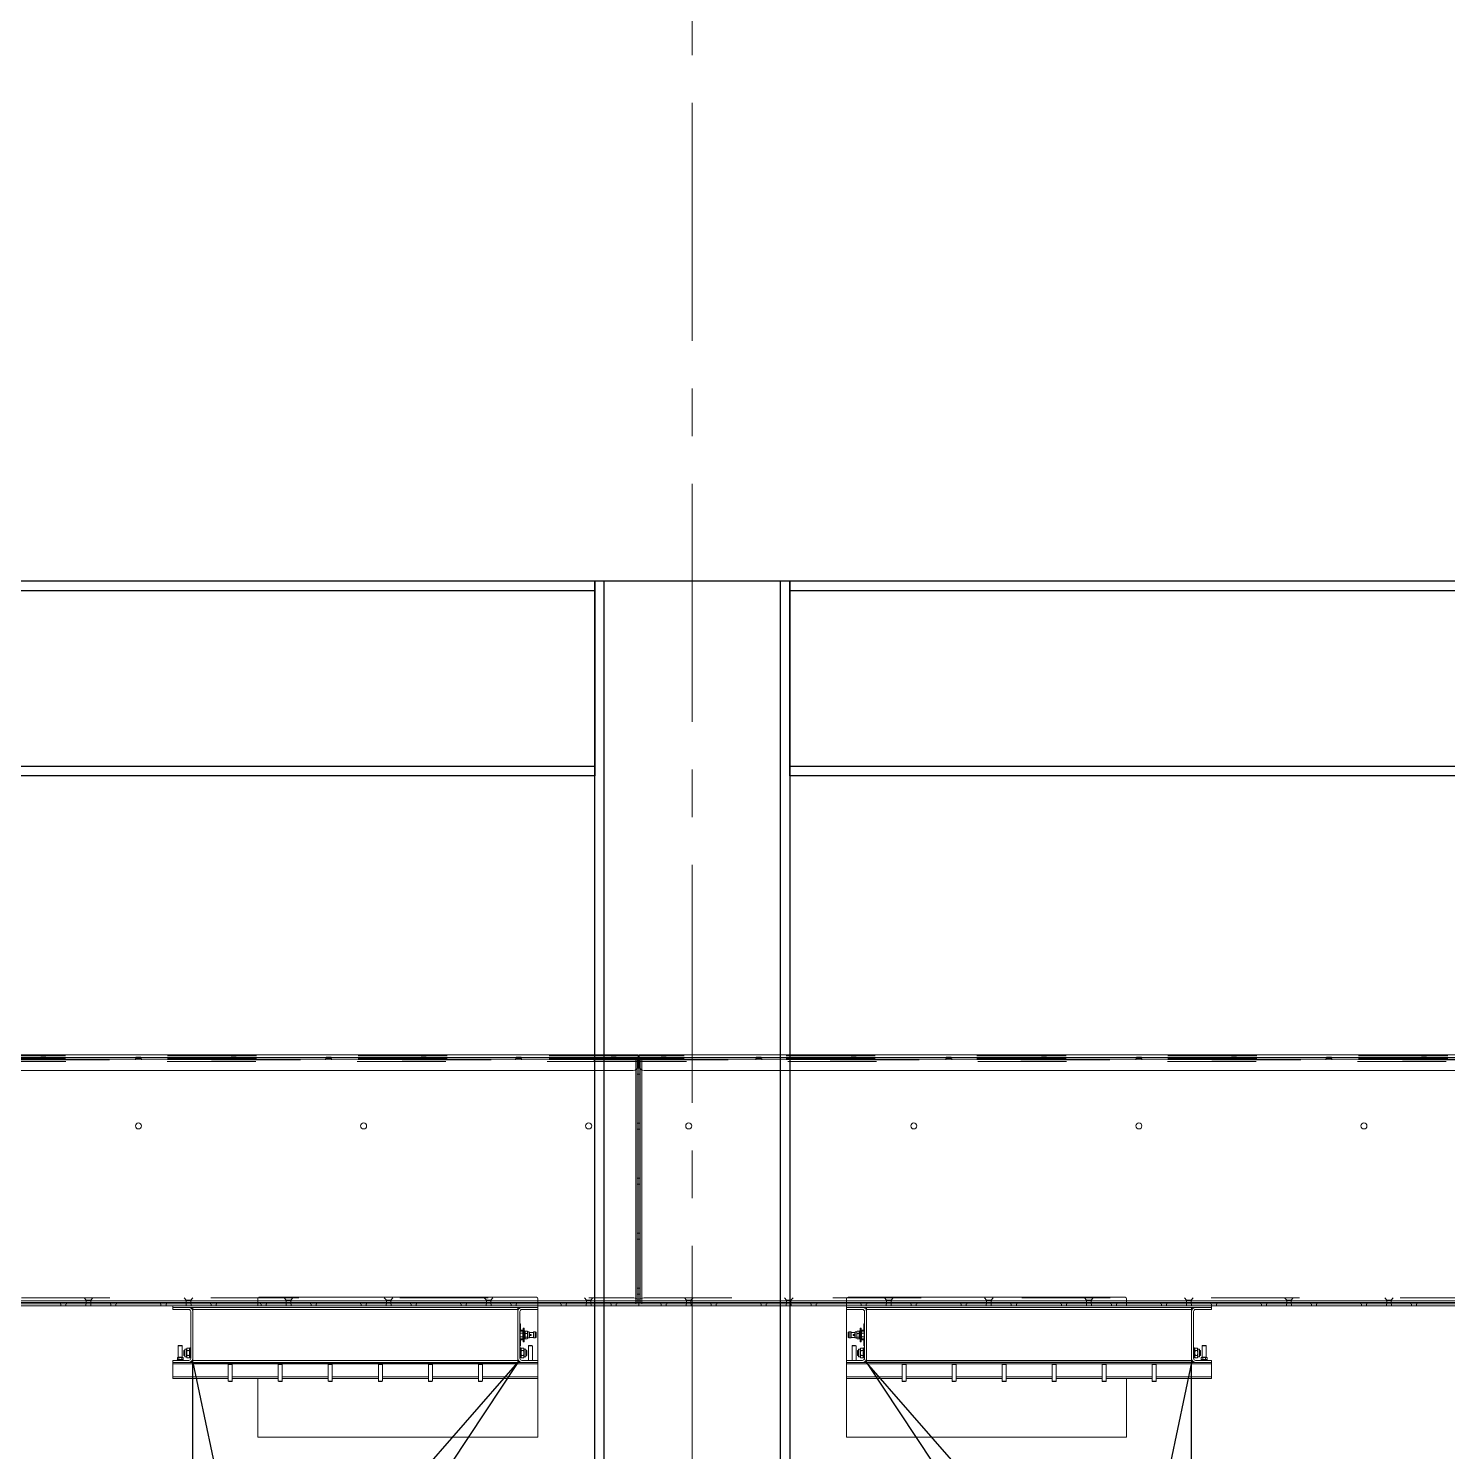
# Model space of a CAD drawing. Header units: millimetres. Extents: x 3220 to 226993, y 817 to 176024.
# Drawn here: x 100177 to 103014, y 160203 to 163049 of the extents above; entities that cross this region are included whole.
import ezdxf

# ---------------------------------------------------------------- set-up
doc = ezdxf.new("R2010")
doc.units = ezdxf.units.MM
doc.linetypes.add('AXES', pattern=[50.8, 31.75, -6.35, 6.35, -6.35])
doc.linetypes.add('DASHED', pattern=[15, 7, -8])
doc.layers.add('Axe', color=1, linetype='AXES', lineweight=9)
for name, color, linetype, lineweight, true_color in [('Sichtbare Kanten(DIN)', 7, 'Continuous', 50, 0x3f3f3f), ('Sichtbare tangentiale Kanten(DIN)', 7, 'Continuous', 50, 0x3f3f3f), ('Verdeckte Kanten(DIN)', 7, 'DASHED', 35, 0x3f3f3f), ('Verdeckte tangentiale Kanten(DIN)', 7, 'DASHED', 35, 0x3f3f3f)]:
    doc.layers.add(name, color=color, linetype=linetype, lineweight=lineweight, true_color=true_color)

# ---------------------------------------------------------------- blocks, each defined once
blk = doc.blocks.new('117')
at = {"layer": 'Sichtbare Kanten(DIN)', "color": 30, "lineweight": 0}
for p, q in [((-9108, 183), (-11106, 183)), ((-9108, 183), (-9108, 178)), ((-9108, 183), (-9108, 183)), ((-9108, 174.4), (-9108, 178)), ((-9108, 176), (-9107, 176)), ((-9108, 174.4), (-9108, 162.1)), ((-9108, 173), (-9107, 173)), ((-9108, 172.9), (-9107, 172.9)), ((-9107, 176), (-9107, 173)), ((-9107, 176), (-9106, 176)), ((-9107, 176), (-9107, 173)), ((-9107, 173), (-9106, 173)), ((-9106, 172.9), (-9107, 172.9)), ((-9107, -311.9), (-9107, 172.9)), ((-9107, 172.9), (-9107, -311.9)), ((-9106, 178), (-9106, 183)), ((-9106, 183), (-9106, 183)), ((-7108, 183), (-9106, 183)), ((-9106, 178), (-9106, 174.4)), ((-9106, 162.1), (-9106, 174.4)), ((-9118, 152.1), (-11096, 152.1)), ((-11096, 151.9), (-9118, 151.9)), ((-9110, 155.9), (-9110, -311.9)), ((-9108, 161.9), (-9108, 162.1)), ((-9106, 162.1), (-9106, 161.9)), ((-9104, -311.9), (-9104, 155.9)), ((-7118, 152.1), (-9096, 152.1)), ((-9096, 151.9), (-7118, 151.9)), ((-9107, -312), (-11107, -312)), ((-9113, -309), (-9110, -309)), ((-9113, -312), (-9113, -309)), ((-9110, -311.9), (-9107, -311.9)), ((-9104, -311.9), (-9107, -311.9)), ((-9107, -311.9), (-9107, -312)), ((-9107, -312), (-9107, -311.9)), ((-9107, -315), (-9107, -312)), ((-7107, -312), (-9107, -312)), ((-9107, -315), (-9107, -312)), ((-9101, -309), (-9104, -309)), ((-9101, -309), (-9101, -312)), ((-11107, -315), (-9107, -315)), ((-9107, -315), (-11107, -315)), ((-11107, -319), (-9107, -319)), ((-9107, -315), (-7107, -315)), ((-9107, -319), (-9107, -315)), ((-7107, -315), (-9107, -315)), ((-9107, -319), (-9107, -315)), ((-9107, -319), (-7107, -319))]:
    blk.add_line(p, q, dxfattribs=at)
for centre in [(-10107, 41), (-9657, 41), (-9207, 41), (-9007, 41), (-8557, 41), (-8107, 41), (-7657, 41)]:
    blk.add_circle(centre, 6, dxfattribs=at)
for centre in [(-10297, 178.6), (-10107, 178.6), (-9917, 178.6), (-9727, 178.6), (-9537, 178.6), (-9347, 178.6), (-9157, 178.6), (-9057, 178.6), (-8867, 178.6), (-8677, 178.6), (-8487, 178.6), (-8297, 178.6), (-8107, 178.6), (-7917, 178.6), (-7727, 178.6), (-7537, 178.6)]:
    blk.add_ellipse(centre, major_axis=(-5, 0), ratio=0.026186, dxfattribs=at)
for centre, major_axis, start_param, end_param in [((-9118, 162.1), (10, 0), 4.712389, 6.283185), ((-9118, 161.9), (10, 0), 4.712389, 6.283185), ((-9096, 162.1), (-10, 0), 0, 1.570796), ((-9096, 161.9), (-10, 0), 0, 1.570796)]:
    blk.add_ellipse(centre, major_axis=major_axis, ratio=0.996195, start_param=start_param, end_param=end_param, dxfattribs=at)
at = {"layer": 'Sichtbare tangentiale Kanten(DIN)', "color": 30, "lineweight": 0}
for p, q in [((-11106, 183), (-9108, 183)), ((-11106, 178), (-9108, 178)), ((-11106, 174.4), (-9108, 174.4)), ((-9106, 183), (-7108, 183)), ((-9106, 178), (-7108, 178)), ((-9106, 174.4), (-7108, 174.4)), ((-9118, 152.1), (-9118, 151.9)), ((-9113, -309), (-9113, 153.3)), ((-9101, 153.3), (-9101, -309)), ((-9096, 151.9), (-9096, 152.1)), ((-11101, -309), (-9113, -309)), ((-9101, -309), (-7113, -309))]:
    blk.add_line(p, q, dxfattribs=at)
at = {"layer": 'Verdeckte Kanten(DIN)', "color": 30, "lineweight": 0, "ltscale": 25.437323}
for p, q in [((-9108, 181), (-11106, 181)), ((-11106, 173), (-9108, 173)), ((-7108, 181), (-9106, 181)), ((-9106, 173), (-7108, 173))]:
    blk.add_line(p, q, dxfattribs=at)
at = {"layer": 'Verdeckte Kanten(DIN)', "color": 30, "lineweight": 0, "ltscale": 0.571309}
for p, q in [((-10303, 173), (-10303, 176)), ((-10291, 173), (-10291, 176)), ((-10113, 173), (-10113, 176)), ((-10101, 173), (-10101, 176)), ((-9923, 173), (-9923, 176)), ((-9911, 173), (-9911, 176)), ((-9733, 173), (-9733, 176)), ((-9721, 173), (-9721, 176)), ((-9543, 173), (-9543, 176)), ((-9531, 173), (-9531, 176)), ((-9353, 173), (-9353, 176)), ((-9341, 173), (-9341, 176)), ((-9163, 173), (-9163, 176)), ((-9151, 173), (-9151, 176)), ((-9113, 173), (-9113, 176)), ((-9101, 176), (-9101, 173)), ((-9063, 173), (-9063, 176)), ((-9051, 173), (-9051, 176)), ((-8873, 173), (-8873, 176)), ((-8861, 173), (-8861, 176)), ((-8683, 173), (-8683, 176)), ((-8671, 173), (-8671, 176)), ((-8493, 173), (-8493, 176)), ((-8481, 173), (-8481, 176)), ((-8303, 173), (-8303, 176)), ((-8291, 173), (-8291, 176)), ((-8113, 173), (-8113, 176)), ((-8101, 173), (-8101, 176)), ((-7923, 173), (-7923, 176)), ((-7911, 173), (-7911, 176)), ((-7733, 173), (-7733, 176)), ((-7721, 173), (-7721, 176)), ((-7543, 173), (-7543, 176)), ((-7531, 173), (-7531, 176)), ((-9110, 170), (-9107, 170)), ((-9107, 156.5), (-9110, 156.5)), ((-9107, 144.5), (-9110, 144.5)), ((-9107, 170), (-9104, 170)), ((-9104, 156.5), (-9107, 156.5)), ((-9104, 144.5), (-9107, 144.5)), ((-9107, 46.5), (-9110, 46.5)), ((-9107, 34.5), (-9110, 34.5)), ((-9104, 46.5), (-9107, 46.5)), ((-9104, 34.5), (-9107, 34.5)), ((-9107, -63.5), (-9110, -63.5)), ((-9107, -75.5), (-9110, -75.5)), ((-9104, -63.5), (-9107, -63.5)), ((-9104, -75.5), (-9107, -75.5)), ((-9107, -173.5), (-9110, -173.5)), ((-9107, -185.5), (-9110, -185.5)), ((-9104, -173.5), (-9107, -173.5)), ((-9104, -185.5), (-9107, -185.5)), ((-9107, -283.5), (-9110, -283.5)), ((-9104, -283.5), (-9107, -283.5)), ((-10263, -312), (-10263, -315)), ((-10251, -312), (-10251, -315)), ((-10163, -312), (-10163, -315)), ((-10151, -312), (-10151, -315)), ((-10063, -312), (-10063, -315)), ((-10051, -312), (-10051, -315)), ((-9963, -312), (-9963, -315)), ((-9951, -312), (-9951, -315)), ((-9863, -312), (-9863, -315)), ((-9851, -312), (-9851, -315)), ((-9763, -312), (-9763, -315)), ((-9751, -312), (-9751, -315)), ((-9663, -312), (-9663, -315)), ((-9651, -312), (-9651, -315)), ((-9563, -312), (-9563, -315)), ((-9551, -312), (-9551, -315)), ((-9463, -312), (-9463, -315)), ((-9451, -312), (-9451, -315)), ((-9363, -312), (-9363, -315)), ((-9351, -312), (-9351, -315)), ((-9263, -312), (-9263, -315)), ((-9251, -312), (-9251, -315)), ((-9163, -312), (-9163, -315)), ((-9151, -312), (-9151, -315)), ((-9113, -312), (-9113, -315)), ((-9107, -295.5), (-9110, -295.5)), ((-9107, -309), (-9110, -309)), ((-9104, -295.5), (-9107, -295.5)), ((-9104, -309), (-9107, -309)), ((-9101, -312), (-9101, -315)), ((-9063, -312), (-9063, -315)), ((-9051, -312), (-9051, -315)), ((-8963, -312), (-8963, -315)), ((-8951, -312), (-8951, -315)), ((-8863, -312), (-8863, -315)), ((-8851, -312), (-8851, -315)), ((-8763, -312), (-8763, -315)), ((-8751, -312), (-8751, -315)), ((-8663, -312), (-8663, -315)), ((-8651, -312), (-8651, -315)), ((-8563, -312), (-8563, -315)), ((-8551, -312), (-8551, -315)), ((-8463, -312), (-8463, -315)), ((-8451, -312), (-8451, -315)), ((-8363, -312), (-8363, -315)), ((-8351, -312), (-8351, -315)), ((-8263, -312), (-8263, -315)), ((-8251, -312), (-8251, -315)), ((-8163, -312), (-8163, -315)), ((-8151, -312), (-8151, -315)), ((-8063, -312), (-8063, -315)), ((-8051, -312), (-8051, -315)), ((-7963, -312), (-7963, -315)), ((-7951, -312), (-7951, -315)), ((-7863, -312), (-7863, -315)), ((-7851, -312), (-7851, -315)), ((-7763, -312), (-7763, -315)), ((-7751, -312), (-7751, -315)), ((-7663, -312), (-7663, -315)), ((-7651, -312), (-7651, -315)), ((-7563, -312), (-7563, -315)), ((-7551, -312), (-7551, -315))]:
    blk.add_line(p, q, dxfattribs=at)
at = {"layer": 'Verdeckte Kanten(DIN)', "color": 30, "lineweight": 0, "ltscale": 0.38097}
for p, q in [((-10302, 176.6), (-10302, 178.6)), ((-10292, 176.6), (-10292, 178.6)), ((-10112, 176.6), (-10112, 178.6)), ((-10102, 176.6), (-10102, 178.6)), ((-9922, 176.6), (-9922, 178.6)), ((-9912, 176.6), (-9912, 178.6)), ((-9732, 176.6), (-9732, 178.6)), ((-9722, 176.6), (-9722, 178.6)), ((-9542, 176.6), (-9542, 178.6)), ((-9532, 176.6), (-9532, 178.6)), ((-9352, 176.6), (-9352, 178.6)), ((-9342, 176.6), (-9342, 178.6)), ((-9162, 176.6), (-9162, 178.6)), ((-9152, 176.6), (-9152, 178.6)), ((-9062, 176.6), (-9062, 178.6)), ((-9052, 176.6), (-9052, 178.6)), ((-8872, 176.6), (-8872, 178.6)), ((-8862, 176.6), (-8862, 178.6)), ((-8682, 176.6), (-8682, 178.6)), ((-8672, 176.6), (-8672, 178.6)), ((-8492, 176.6), (-8492, 178.6)), ((-8482, 176.6), (-8482, 178.6)), ((-8302, 176.6), (-8302, 178.6)), ((-8292, 176.6), (-8292, 178.6)), ((-8112, 176.6), (-8112, 178.6)), ((-8102, 176.6), (-8102, 178.6)), ((-7922, 176.6), (-7922, 178.6)), ((-7912, 176.6), (-7912, 178.6)), ((-7732, 176.6), (-7732, 178.6)), ((-7722, 176.6), (-7722, 178.6)), ((-7542, 176.6), (-7542, 178.6)), ((-7532, 176.6), (-7532, 178.6))]:
    blk.add_line(p, q, dxfattribs=at)
at = {"layer": 'Verdeckte Kanten(DIN)', "color": 30, "lineweight": 0, "ltscale": 0.897467}
for p, q in [((-9113, 170), (-9113, 173)), ((-9101, 173), (-9101, 170)), ((-9113, 170), (-9110, 170)), ((-9101, 170), (-9104, 170))]:
    blk.add_line(p, q, dxfattribs=at)
at = {"layer": 'Verdeckte Kanten(DIN)', "color": 30, "lineweight": 0, "ltscale": 0.380839}
for p, q in [((-9110, 172.9), (-9108, 172.9)), ((-9104, 172.9), (-9106, 172.9))]:
    blk.add_line(p, q, dxfattribs=at)
at = {"layer": 'Verdeckte Kanten(DIN)', "color": 30, "lineweight": 0, "ltscale": 3.233633}
for p, q in [((-9110, 172.9), (-9110, 155.9)), ((-9104, 155.9), (-9104, 172.9))]:
    blk.add_line(p, q, dxfattribs=at)
at = {"layer": 'Verdeckte Kanten(DIN)', "color": 30, "lineweight": 0, "ltscale": 25.208158}
for p, q in [((-11097, -303), (-9117, -303)), ((-9097, -303), (-7117, -303))]:
    blk.add_line(p, q, dxfattribs=at)
at = {"layer": 'Verdeckte Kanten(DIN)', "color": 30, "lineweight": 0, "ltscale": 1.104296}
for p, q in [((-10211.5, -307.1), (-10215.6, -303)), ((-10202.5, -307.1), (-10198.4, -303)), ((-10011.5, -307.1), (-10015.6, -303)), ((-10002.5, -307.1), (-9998.4, -303)), ((-9811.5, -307.1), (-9815.6, -303)), ((-9802.5, -307.1), (-9798.4, -303)), ((-9611.5, -307.1), (-9615.6, -303)), ((-9602.5, -307.1), (-9598.4, -303)), ((-9411.5, -307.1), (-9415.6, -303)), ((-9402.5, -307.1), (-9398.4, -303)), ((-9211.5, -307.1), (-9215.6, -303)), ((-9202.5, -307.1), (-9198.4, -303)), ((-9011.5, -307.1), (-9015.6, -303)), ((-9002.5, -307.1), (-8998.4, -303)), ((-8811.5, -307.1), (-8815.6, -303)), ((-8802.5, -307.1), (-8798.4, -303)), ((-8611.5, -307.1), (-8615.6, -303)), ((-8602.5, -307.1), (-8598.4, -303)), ((-8411.5, -307.1), (-8415.6, -303)), ((-8402.5, -307.1), (-8398.4, -303)), ((-8211.5, -307.1), (-8215.6, -303)), ((-8202.5, -307.1), (-8198.4, -303)), ((-8011.5, -307.1), (-8015.6, -303)), ((-8002.5, -307.1), (-7998.4, -303)), ((-7811.5, -307.1), (-7815.6, -303)), ((-7802.5, -307.1), (-7798.4, -303)), ((-7611.5, -307.1), (-7615.6, -303)), ((-7602.5, -307.1), (-7598.4, -303))]:
    blk.add_line(p, q, dxfattribs=at)
at = {"layer": 'Verdeckte Kanten(DIN)', "color": 30, "lineweight": 0, "ltscale": 2.692601}
for p, q in [((-10211.5, -307.1), (-10202.5, -307.1)), ((-10011.5, -307.1), (-10002.5, -307.1)), ((-9811.5, -307.1), (-9802.5, -307.1)), ((-9611.5, -307.1), (-9602.5, -307.1)), ((-9411.5, -307.1), (-9402.5, -307.1)), ((-9211.5, -307.1), (-9202.5, -307.1)), ((-9011.5, -307.1), (-9002.5, -307.1)), ((-8811.5, -307.1), (-8802.5, -307.1)), ((-8611.5, -307.1), (-8602.5, -307.1)), ((-8411.5, -307.1), (-8402.5, -307.1)), ((-8211.5, -307.1), (-8202.5, -307.1)), ((-8011.5, -307.1), (-8002.5, -307.1)), ((-7811.5, -307.1), (-7802.5, -307.1)), ((-7611.5, -307.1), (-7602.5, -307.1))]:
    blk.add_line(p, q, dxfattribs=at)
at = {"layer": 'Verdeckte Kanten(DIN)', "color": 30, "lineweight": 0, "ltscale": 1.50461}
for p, q in [((-10211.5, -315), (-10211.5, -307.1)), ((-10202.5, -315), (-10202.5, -307.1)), ((-10011.5, -315), (-10011.5, -307.1)), ((-10002.5, -315), (-10002.5, -307.1)), ((-9811.5, -315), (-9811.5, -307.1)), ((-9802.5, -315), (-9802.5, -307.1)), ((-9611.5, -315), (-9611.5, -307.1)), ((-9602.5, -315), (-9602.5, -307.1)), ((-9411.5, -315), (-9411.5, -307.1)), ((-9402.5, -315), (-9402.5, -307.1)), ((-9211.5, -315), (-9211.5, -307.1)), ((-9202.5, -315), (-9202.5, -307.1)), ((-9011.5, -315), (-9011.5, -307.1)), ((-9002.5, -315), (-9002.5, -307.1)), ((-8811.5, -315), (-8811.5, -307.1)), ((-8802.5, -315), (-8802.5, -307.1)), ((-8611.5, -315), (-8611.5, -307.1)), ((-8602.5, -315), (-8602.5, -307.1)), ((-8411.5, -315), (-8411.5, -307.1)), ((-8402.5, -315), (-8402.5, -307.1)), ((-8211.5, -315), (-8211.5, -307.1)), ((-8202.5, -315), (-8202.5, -307.1)), ((-8011.5, -315), (-8011.5, -307.1)), ((-8002.5, -315), (-8002.5, -307.1)), ((-7811.5, -315), (-7811.5, -307.1)), ((-7802.5, -315), (-7802.5, -307.1)), ((-7611.5, -315), (-7611.5, -307.1)), ((-7602.5, -315), (-7602.5, -307.1))]:
    blk.add_line(p, q, dxfattribs=at)
at = {"layer": 'Verdeckte Kanten(DIN)', "color": 30, "lineweight": 0, "ltscale": 1.971787}
for p, q in [((-9117, -303), (-9107, -305.7)), ((-9107, -305.7), (-9097, -303))]:
    blk.add_line(p, q, dxfattribs=at)
at = {"layer": 'Verdeckte Kanten(DIN)', "color": 30, "lineweight": 0, "ltscale": 0.761779}
for p, q in [((-10262, -319), (-10262, -315)), ((-10252, -319), (-10252, -315)), ((-10212, -319), (-10212, -315)), ((-10202, -319), (-10202, -315)), ((-10162, -319), (-10162, -315)), ((-10152, -319), (-10152, -315)), ((-10062, -319), (-10062, -315)), ((-10052, -319), (-10052, -315)), ((-10012, -319), (-10012, -315)), ((-10002, -319), (-10002, -315)), ((-9962, -319), (-9962, -315)), ((-9952, -319), (-9952, -315)), ((-9862, -319), (-9862, -315)), ((-9852, -319), (-9852, -315)), ((-9812, -319), (-9812, -315)), ((-9802, -319), (-9802, -315)), ((-9762, -319), (-9762, -315)), ((-9752, -319), (-9752, -315)), ((-9662, -319), (-9662, -315)), ((-9652, -319), (-9652, -315)), ((-9612, -319), (-9612, -315)), ((-9602, -319), (-9602, -315)), ((-9562, -319), (-9562, -315)), ((-9552, -319), (-9552, -315)), ((-9462, -319), (-9462, -315)), ((-9452, -319), (-9452, -315)), ((-9412, -319), (-9412, -315)), ((-9402, -319), (-9402, -315)), ((-9362, -319), (-9362, -315)), ((-9352, -319), (-9352, -315)), ((-9262, -319), (-9262, -315)), ((-9252, -319), (-9252, -315)), ((-9212, -319), (-9212, -315)), ((-9202, -319), (-9202, -315)), ((-9162, -319), (-9162, -315)), ((-9152, -319), (-9152, -315)), ((-9062, -319), (-9062, -315)), ((-9052, -319), (-9052, -315)), ((-9012, -319), (-9012, -315)), ((-9002, -319), (-9002, -315)), ((-8962, -319), (-8962, -315)), ((-8952, -319), (-8952, -315)), ((-8862, -319), (-8862, -315)), ((-8852, -319), (-8852, -315)), ((-8812, -319), (-8812, -315)), ((-8802, -319), (-8802, -315)), ((-8762, -319), (-8762, -315)), ((-8752, -319), (-8752, -315)), ((-8662, -319), (-8662, -315)), ((-8652, -319), (-8652, -315)), ((-8612, -319), (-8612, -315)), ((-8602, -319), (-8602, -315)), ((-8562, -319), (-8562, -315)), ((-8552, -319), (-8552, -315)), ((-8462, -319), (-8462, -315)), ((-8452, -319), (-8452, -315)), ((-8412, -319), (-8412, -315)), ((-8402, -319), (-8402, -315)), ((-8362, -319), (-8362, -315)), ((-8352, -319), (-8352, -315)), ((-8262, -319), (-8262, -315)), ((-8252, -319), (-8252, -315)), ((-8212, -319), (-8212, -315)), ((-8202, -319), (-8202, -315)), ((-8162, -319), (-8162, -315)), ((-8152, -319), (-8152, -315)), ((-8062, -319), (-8062, -315)), ((-8052, -319), (-8052, -315)), ((-8012, -319), (-8012, -315)), ((-8002, -319), (-8002, -315)), ((-7962, -319), (-7962, -315)), ((-7952, -319), (-7952, -315)), ((-7862, -319), (-7862, -315)), ((-7852, -319), (-7852, -315)), ((-7812, -319), (-7812, -315)), ((-7802, -319), (-7802, -315)), ((-7762, -319), (-7762, -315)), ((-7752, -319), (-7752, -315)), ((-7662, -319), (-7662, -315)), ((-7652, -319), (-7652, -315)), ((-7612, -319), (-7612, -315)), ((-7602, -319), (-7602, -315)), ((-7562, -319), (-7562, -315)), ((-7552, -319), (-7552, -315))]:
    blk.add_line(p, q, dxfattribs=at)
at = {"layer": 'Verdeckte Kanten(DIN)', "color": 30, "lineweight": 0, "ltscale": 5.984706}
for centre in [(-10297, 176.6), (-10107, 176.6), (-9917, 176.6), (-9727, 176.6), (-9537, 176.6), (-9347, 176.6), (-9157, 176.6), (-9057, 176.6), (-8867, 176.6), (-8677, 176.6), (-8487, 176.6), (-8297, 176.6), (-8107, 176.6), (-7917, 176.6), (-7727, 176.6), (-7537, 176.6)]:
    blk.add_ellipse(centre, major_axis=(5, 0), ratio=0.026186, dxfattribs=at)
at = {"layer": 'Verdeckte tangentiale Kanten(DIN)', "color": 30, "lineweight": 0, "ltscale": 25.437323}
for p, q in [((-9108, 181), (-11106, 181)), ((-9108, 176), (-11106, 176)), ((-9108, 174.2), (-11106, 174.2)), ((-7108, 181), (-9106, 181)), ((-7108, 176), (-9106, 176)), ((-7108, 174.2), (-9106, 174.2))]:
    blk.add_line(p, q, dxfattribs=at)
at = {"layer": 'Verdeckte tangentiale Kanten(DIN)', "color": 30, "lineweight": 0, "ltscale": 25.310009}
for p, q in [((-9113, 170), (-11101, 170)), ((-7113, 170), (-9101, 170))]:
    blk.add_line(p, q, dxfattribs=at)
at = {"layer": 'Verdeckte tangentiale Kanten(DIN)', "color": 30, "lineweight": 0, "ltscale": 3.18604}
for p, q in [((-9113, 153.3), (-9113, 170)), ((-9101, 170), (-9101, 153.3))]:
    blk.add_line(p, q, dxfattribs=at)
blk = doc.blocks.new('300x650 for TKF 300 R')
at = {"layer": 'Sichtbare Kanten(DIN)', "color": 6, "lineweight": 0}
for p, q in [((-365, 146.5), (195, 146.5)), ((-365, 146.5), (-365, 143.5)), ((-365, 29), (-365, 143.5)), ((195, 146.5), (195, 143.5)), ((195, 29), (195, 143.5)), ((-365, 26), (-365, 29)), ((-254, 29), (-365, 29)), ((-253.2, 35.2), (-254, 34.5)), ((-246, 34.5), (-254, 34.5)), ((-254, 1), (-254, 34.5)), ((-253.2, 35.2), (-246.8, 35.2)), ((-246.8, 35.2), (-246, 34.5)), ((-246, 1), (-246, 34.5)), ((-154, 29), (-246, 29)), ((-153.2, 35.2), (-154, 34.5)), ((-146, 34.5), (-154, 34.5)), ((-154, 1), (-154, 34.5)), ((-153.2, 35.2), (-146.8, 35.2)), ((-146.8, 35.2), (-146, 34.5)), ((-146, 1), (-146, 34.5)), ((-54, 29), (-146, 29)), ((-53.2, 35.2), (-54, 34.5)), ((-46, 34.5), (-54, 34.5)), ((-54, 1), (-54, 34.5)), ((-53.2, 35.2), (-46.8, 35.2)), ((-46.8, 35.2), (-46, 34.5)), ((-46, 1), (-46, 34.5)), ((46, 29), (-46, 29)), ((46.8, 35.2), (46, 34.5)), ((54, 34.5), (46, 34.5)), ((46, 1), (46, 34.5)), ((46.8, 35.2), (53.2, 35.2)), ((53.2, 35.2), (54, 34.5)), ((54, 1), (54, 34.5)), ((146, 29), (54, 29)), ((146.8, 35.2), (146, 34.5)), ((154, 34.5), (146, 34.5)), ((146, 1), (146, 34.5)), ((146.8, 35.2), (153.2, 35.2)), ((153.2, 35.2), (154, 34.5)), ((154, 1), (154, 34.5)), ((246, 29), (154, 29)), ((246.8, 35.2), (246, 34.5)), ((254, 34.5), (246, 34.5)), ((246, 1), (246, 34.5)), ((246.8, 35.2), (253.2, 35.2)), ((253.2, 35.2), (254, 34.5)), ((254, 1), (254, 34.5)), ((365, 29), (254, 29)), ((365, 26), (365, 29)), ((-365, 3), (-365, 26)), ((-365, 26), (-254, 26)), ((-365, 0), (-365, 3)), ((-365, 0), (-365, -3)), ((365, 0), (-365, 0)), ((-254, 1), (-246, 1)), ((-253.2, 0.2), (-254, 1)), ((-246.8, 0.2), (-253.2, 0.2)), ((-246.8, 0.2), (-246, 1)), ((-246, 26), (-154, 26)), ((-154, 1), (-146, 1)), ((-153.2, 0.2), (-154, 1)), ((-146.8, 0.2), (-153.2, 0.2)), ((-146.8, 0.2), (-146, 1)), ((-146, 26), (-54, 26)), ((-54, 1), (-46, 1)), ((-53.2, 0.2), (-54, 1)), ((-46.8, 0.2), (-53.2, 0.2)), ((-46.8, 0.2), (-46, 1)), ((-46, 26), (46, 26)), ((46, 1), (54, 1)), ((46.8, 0.2), (46, 1)), ((53.2, 0.2), (46.8, 0.2)), ((53.2, 0.2), (54, 1)), ((54, 26), (146, 26)), ((146, 1), (154, 1)), ((146.8, 0.2), (146, 1)), ((153.2, 0.2), (146.8, 0.2)), ((153.2, 0.2), (154, 1)), ((154, 26), (246, 26)), ((246, 1), (254, 1)), ((246.8, 0.2), (246, 1)), ((253.2, 0.2), (246.8, 0.2)), ((253.2, 0.2), (254, 1)), ((254, 26), (365, 26)), ((365, 26), (365, 3)), ((365, 0), (365, 3)), ((365, 0), (365, -3)), ((-365, -3), (-365, -7)), ((-365, -3), (365, -3)), ((-360, -7), (-365, -7)), ((-365, -109), (-365, -7)), ((-360, -3), (-333, -3)), ((-333, -7), (-360, -7)), ((-354, -7), (-354, -36.5)), ((-346, -7), (-346, -36.5)), ((-343, -17.9), (-342.1, -17)), ((-343, -26.1), (-343, -17.9)), ((-343, -26.1), (-342.1, -27)), ((-342.1, -17), (-342.1, -27)), ((-341, -17), (-342.1, -17)), ((-341, -27), (-342.1, -27)), ((-341, -29.8), (-341, -14.2)), ((-337.5, -14.2), (-341, -14.2)), ((-337.5, -14.2), (-336.3, -12.2)), ((-337.5, -29.8), (-337.5, -14.2)), ((-332.2, -12.2), (-336.3, -12.2)), ((-332.2, -17.1), (-336.3, -17.1)), ((-332.2, -26.9), (-336.3, -26.9)), ((-331, -14.2), (-332.2, -12.2)), ((-331, -32), (-331, -12)), ((-329, -12), (-331, -12)), ((-329, -105), (-329, -11)), ((-327.7, -5), (-325, -5)), ((-325, -7), (-325, -3)), ((325, -3), (-325, -3)), ((325, -7), (-325, -7)), ((-325, -7), (-325, -11)), ((-325, -11), (-325, -105)), ((325, -7), (325, -3)), ((325, -5), (327.7, -5)), ((325, -7), (325, -11)), ((325, -11), (325, -105)), ((329, -105), (329, -11)), ((329, -12), (331, -12)), ((331, -12), (331, -32)), ((331, -14.2), (332.2, -12.2)), ((332.2, -12.2), (336.3, -12.2)), ((332.2, -17.1), (336.3, -17.1)), ((332.2, -26.9), (336.3, -26.9)), ((360, -3), (333, -3)), ((333, -7), (360, -7)), ((337.5, -14.2), (336.3, -12.2)), ((337.5, -14.2), (337.5, -29.8)), ((337.5, -14.2), (341, -14.2)), ((341, -14.2), (341, -29.8)), ((341, -17), (342.1, -17)), ((341, -27), (342.1, -27)), ((342.1, -27), (342.1, -17)), ((343, -17.9), (342.1, -17)), ((343, -26.1), (342.1, -27)), ((343, -17.9), (343, -26.1)), ((344, -7), (344, -8.6)), ((356, -8.6), (344, -8.6)), ((345.6, -8.6), (344.2, -9.4)), ((344.2, -12.8), (344.2, -9.4)), ((345.6, -13.6), (344.2, -12.8)), ((345.6, -13.6), (354.4, -13.6)), ((346, -13.6), (346, -36.5)), ((347.1, -12.8), (347.1, -9.4)), ((352.9, -12.8), (352.9, -9.4)), ((354, -13.6), (354, -36.5)), ((354.4, -8.6), (355.8, -9.4)), ((354.4, -13.6), (355.8, -12.8)), ((355.8, -12.8), (355.8, -9.4)), ((356, -7), (356, -8.6)), ((360, -7), (365, -7)), ((365, -3), (365, -7)), ((-361.5, -52.7), (-361.5, -63.3)), ((-360.5, -52.7), (-361.5, -52.7)), ((-360.5, -52.6), (-359.9, -52)), ((-360.5, -52.6), (-360.5, -63.4)), ((-359.9, -52), (-359.9, -64)), ((-356.6, -52), (-359.9, -52)), ((-356.6, -52), (-356.6, -64)), ((-356, -52.6), (-356.6, -52)), ((-356, -52.6), (-356, -63.4)), ((-351.7, -52.7), (-356, -52.7)), ((-354, -36.5), (-346, -36.5)), ((-353.2, -37.2), (-354, -36.5)), ((-346.8, -37.2), (-353.2, -37.2)), ((-348.5, -52.7), (-349.2, -52.7)), ((-348.5, -52.7), (-347.7, -52)), ((-348.5, -52.7), (-348.5, -63.2)), ((-347.7, -52), (-347.7, -64)), ((-344.4, -52), (-347.7, -52)), ((-346.8, -37.2), (-346, -36.5)), ((-344.4, -51.5), (-344.1, -51)), ((-344.4, -51.5), (-344.4, -52)), ((-344.4, -52), (-344.4, -57.1)), ((-339.7, -50.6), (-343.8, -50.6)), ((-339.7, -53.4), (-343.8, -53.4)), ((-337.5, -29.8), (-341, -29.8)), ((-339.7, -50.6), (-339.7, -53.4)), ((-339.1, -52), (-339.7, -52)), ((-339.7, -52.3), (-339.1, -52.3)), ((-339.7, -53.4), (-339.7, -60.8)), ((-339.1, -66), (-339.1, -50)), ((-337.5, -50), (-339.1, -50)), ((-337.5, -29.8), (-336.3, -31.8)), ((-337.5, -49.5), (-337.5, -44.5)), ((-335.5, -44.5), (-337.5, -44.5)), ((-337.5, -49.5), (-337.5, -66.5)), ((-332.2, -31.8), (-336.3, -31.8)), ((-335.5, -44.5), (-335.5, -49.5)), ((-335.5, -49.5), (-335.5, -66.5)), ((-335.5, -52.3), (-334.4, -50.5)), ((-335.3, -52), (-335.5, -52)), ((-334.5, -49.5), (-334.1, -48.2)), ((-334.5, -50.6), (-334.5, -49.5)), ((-330.1, -50.5), (-334.4, -50.5)), ((-330.1, -54.2), (-334.4, -54.2)), ((-334.1, -48.2), (-330.9, -48.2)), ((-331, -29.8), (-332.2, -31.8)), ((-329, -32), (-331, -32)), ((-330.5, -49.5), (-330.9, -48.2)), ((-330.5, -36), (-330.5, -50.5)), ((-329, -36), (-330.5, -36)), ((-329, -52.3), (-330.1, -50.5)), ((329, -32), (331, -32)), ((331, -29.8), (332.2, -31.8)), ((332.2, -31.8), (336.3, -31.8)), ((337.5, -29.8), (336.3, -31.8)), ((337.5, -29.8), (341, -29.8)), ((346, -36.5), (354, -36.5)), ((346.8, -37.2), (346, -36.5)), ((353.2, -37.2), (346.8, -37.2)), ((353.2, -37.2), (354, -36.5)), ((-360.5, -63.3), (-361.5, -63.3)), ((-360.5, -63.4), (-359.9, -64)), ((-356.6, -64), (-359.9, -64)), ((-356, -63.4), (-356.6, -64)), ((-351.7, -63.2), (-356, -63.2)), ((-348.5, -63.2), (-349.2, -63.2)), ((-348.5, -63.2), (-347.7, -64)), ((-344.4, -64), (-347.7, -64)), ((-344.4, -57.1), (-344.4, -63.1)), ((-344.4, -63.1), (-344.4, -64.5)), ((-344.4, -64.5), (-344.1, -65)), ((-339.7, -60.8), (-343.8, -60.8)), ((-339.7, -65.4), (-343.8, -65.4)), ((-339.7, -60.8), (-339.7, -65.4)), ((-339.7, -63.7), (-339.1, -63.7)), ((-339.1, -64), (-339.7, -64)), ((-337.5, -66), (-339.1, -66)), ((-337.5, -71.5), (-337.5, -66.5)), ((-337.5, -71.5), (-335.5, -71.5)), ((-335.5, -63.6), (-334.4, -65.5)), ((-335.3, -64), (-335.5, -64)), ((-335.5, -66.5), (-335.5, -71.5)), ((-334.5, -66.5), (-334.5, -65.4)), ((-334.5, -66.5), (-334.1, -67.8)), ((-330.1, -61.8), (-334.4, -61.8)), ((-330.1, -65.5), (-334.4, -65.5)), ((-334.1, -67.8), (-330.9, -67.8)), ((-330.5, -66.5), (-330.9, -67.8)), ((-330.5, -65.5), (-330.5, -80)), ((-329, -80), (-330.5, -80)), ((-329, -63.6), (-330.1, -65.5)), ((-365, -109), (-360, -109)), ((-365, -109), (-365, -113)), ((-360, -113), (-365, -113)), ((-365, -113), (-365, -116)), ((-360, -109), (-333, -109)), ((-333, -113), (-360, -113)), ((-325, -113), (-333, -113)), ((-325, -109), (-325, -105)), ((-325, -113), (-325, -109)), ((325, -109), (-325, -109)), ((325, -113), (-325, -113)), ((325, -105), (325, -109)), ((325, -113), (325, -109)), ((333, -113), (325, -113)), ((360, -109), (333, -109)), ((333, -113), (360, -113)), ((365, -109), (360, -109)), ((360, -113), (365, -113)), ((365, -109), (365, -113)), ((365, -116), (365, -113)), ((-360, -116), (-365, -116)), ((-365, -130.5), (-365, -116)), ((-362, -133.5), (192, -133.5)), ((360, -116), (-360, -116)), ((195, -130.5), (195, -116)), ((365, -116), (360, -116))]:
    blk.add_line(p, q, dxfattribs=at)
for centre, radius, start, end in [((-333, -11), 8, 0, 90), ((-333, -11), 4, 0, 90), ((333, -11), 8, 90, 180), ((333, -11), 4, 90, 180), ((-333, -105), 8, 270, 0), ((-333, -105), 4, 270, 0), ((333, -105), 8, 180, 270), ((333, -105), 4, 180, 270), ((-362, -130.5), 3, 180, 270), ((192, -130.5), 3, 270, 0)]:
    blk.add_arc(centre, radius, start, end, dxfattribs=at)
for points, weights in [([(-336.3, -12.2), (-337.8, -14.6), (-336.3, -17.1)], [1, 1.15470053838, 1]), ([(-336.3, -17.1), (-337.8, -22), (-336.3, -26.9)], [1, 1.15470053838, 1]), ([(-336.3, -26.9), (-337.8, -29.4), (-336.3, -31.8)], [1, 1.15470053838, 1]), ([(-332.2, -17.1), (-330.7, -14.6), (-332.2, -12.2)], [1, 1.15470053838, 1]), ([(-332.2, -26.9), (-330.7, -22), (-332.2, -17.1)], [1, 1.15470053838, 1]), ([(-332.2, -31.8), (-330.7, -29.4), (-332.2, -26.9)], [1, 1.15470053838, 1]), ([(332.2, -12.2), (330.7, -14.6), (332.2, -17.1)], [1, 1.15470053838, 1]), ([(332.2, -17.1), (330.7, -22), (332.2, -26.9)], [1, 1.15470053838, 1]), ([(332.2, -26.9), (330.7, -29.4), (332.2, -31.8)], [1, 1.15470053838, 1]), ([(336.3, -17.1), (337.8, -14.6), (336.3, -12.2)], [1, 1.15470053838, 1]), ([(336.3, -26.9), (337.8, -22), (336.3, -17.1)], [1, 1.15470053838, 1]), ([(336.3, -31.8), (337.8, -29.4), (336.3, -26.9)], [1, 1.15470053838, 1]), ([(347.1, -9.4), (345.7, -8.6), (344.2, -9.4)], [1, 1.15470053838, 1]), ([(344.2, -12.8), (345.7, -13.6), (347.1, -12.8)], [1, 1.15470053838, 1]), ([(352.9, -9.4), (350, -8.6), (347.1, -9.4)], [1, 1.15470053838, 1]), ([(347.1, -12.8), (350, -13.6), (352.9, -12.8)], [1, 1.15470053838, 1]), ([(355.8, -9.4), (354.3, -8.6), (352.9, -9.4)], [1, 1.15470053838, 1]), ([(352.9, -12.8), (354.3, -13.6), (355.8, -12.8)], [1, 1.15470053838, 1]), ([(-343.8, -50.6), (-344.4, -51.3), (-344.4, -52)], [1, 1.0379548493, 1]), ([(-344.4, -52), (-344.4, -52.6), (-343.8, -53.4)], [1, 1.0379548493, 1]), ([(-343.8, -53.4), (-344.4, -55.4), (-344.4, -57.1)], [1, 1.0379548493, 1]), ([(-334.4, -50.5), (-335.5, -52.4), (-334.4, -54.2)], [1, 1.15470053838, 1]), ([(-334.4, -54.2), (-335.5, -58), (-334.4, -61.8)], [1, 1.15470053838, 1]), ([(-334.5, -50.6), (-334.5, -49.5), (-334.1, -48.2)], [1.00080034477, 1.0457013097, 1.01550081983]), ([(-330.9, -48.2), (-330.5, -49.4), (-330.5, -50.5)], [1.01550081983, 1.04411788199, 1.00530225668]), ([(-330.1, -54.2), (-329, -52.4), (-330.1, -50.5)], [1, 1.15470053838, 1]), ([(-330.1, -61.8), (-329, -58), (-330.1, -54.2)], [1, 1.15470053838, 1]), ([(-344.4, -57.1), (-344.4, -58.8), (-343.8, -60.8)], [1, 1.0379548493, 1]), ([(-343.8, -60.8), (-344.4, -62), (-344.4, -63.1)], [1, 1.0379548493, 1]), ([(-344.4, -63.1), (-344.4, -64.2), (-343.8, -65.4)], [1, 1.0379548493, 1]), ([(-343.8, -65.4), (-344, -65.2), (-344.1, -65)], [1, 1.01070966259, 1.0153754665]), ([(-334.4, -61.8), (-335.5, -63.6), (-334.4, -65.5)], [1, 1.15470053838, 1]), ([(-334.1, -67.8), (-334.5, -66.5), (-334.5, -65.4)], [1.01550081983, 1.0457013097, 1.00080034477]), ([(-330.5, -65.5), (-330.5, -66.6), (-330.9, -67.8)], [1.00530225668, 1.04411788199, 1.01550081983]), ([(-330.1, -65.5), (-329, -63.6), (-330.1, -61.8)], [1, 1.15470053838, 1])]:
    blk.add_rational_spline(points, weights, degree=2, dxfattribs=at)
for points, knots in [([(-349.2, -52.7), (-349.2, -52.7), (-349.3, -52.8), (-349.4, -52.8), (-349.5, -52.8), (-349.7, -52.8), (-349.9, -52.9), (-350.2, -52.9), (-350.3, -52.9), (-350.5, -52.9), (-350.7, -52.9), (-350.8, -52.9), (-351.1, -52.9), (-351.3, -52.8), (-351.5, -52.8), (-351.6, -52.8), (-351.7, -52.8), (-351.7, -52.7), (-351.7, -52.7)], [5.673838, 5.673838, 5.673838, 5.673838, 6.14663, 6.14663, 6.619423, 6.619423, 7.09227, 7.09227, 7.565117, 7.565117, 7.565117, 8.037964, 8.037964, 8.510811, 8.510811, 8.983603, 8.983603, 9.456396, 9.456396, 9.456396, 9.456396]), ([(-351.7, -58), (-351.7, -57.8), (-351.7, -57.7), (-351.6, -57.4), (-351.5, -57.2), (-351.3, -57), (-351.1, -56.9), (-350.8, -56.8), (-350.7, -56.7), (-350.3, -56.7), (-350.2, -56.8), (-349.9, -56.9), (-349.7, -57), (-349.5, -57.2), (-349.4, -57.4), (-349.3, -57.7), (-349.2, -57.8), (-349.2, -58)], [1.891279, 1.891279, 1.891279, 1.891279, 2.364072, 2.364072, 2.836865, 2.836865, 3.309712, 3.309712, 3.782558, 3.782558, 4.255405, 4.255405, 4.728252, 4.728252, 5.201045, 5.201045, 5.673838, 5.673838, 5.673838, 5.673838]), ([(-349.2, -58), (-349.2, -58.2), (-349.3, -58.3), (-349.4, -58.6), (-349.5, -58.8), (-349.7, -59), (-349.9, -59.1), (-350.2, -59.2), (-350.3, -59.2), (-350.5, -59.2), (-350.7, -59.2), (-350.8, -59.2), (-351.1, -59.1), (-351.3, -59), (-351.5, -58.8), (-351.6, -58.6), (-351.7, -58.3), (-351.7, -58.2), (-351.7, -58)], [5.673838, 5.673838, 5.673838, 5.673838, 6.14663, 6.14663, 6.619423, 6.619423, 7.09227, 7.09227, 7.565117, 7.565117, 7.565117, 8.037964, 8.037964, 8.510811, 8.510811, 8.983603, 8.983603, 9.456396, 9.456396, 9.456396, 9.456396]), ([(-351.7, -63.2), (-351.7, -63.2), (-351.7, -63.2), (-351.6, -63.2), (-351.5, -63.2), (-351.3, -63.2), (-351.1, -63.1), (-350.8, -63.1), (-350.7, -63.1), (-350.3, -63.1), (-350.2, -63.1), (-349.9, -63.1), (-349.7, -63.2), (-349.5, -63.2), (-349.4, -63.2), (-349.3, -63.2), (-349.2, -63.2), (-349.2, -63.2)], [1.891279, 1.891279, 1.891279, 1.891279, 2.364072, 2.364072, 2.836865, 2.836865, 3.309712, 3.309712, 3.782558, 3.782558, 4.255405, 4.255405, 4.728252, 4.728252, 5.201045, 5.201045, 5.673838, 5.673838, 5.673838, 5.673838])]:
    blk.add_open_spline(points, degree=3, knots=knots, dxfattribs=at)
blk = doc.blocks.new('section 3-2')
for points in [[(5805, 25610), (195, 25610), (195, 26000), (5805, 26000)], [(6195, 26000), (6195, 21020), (5805, 21020), (5805, 26000)], [(5824, 21020), (5824, 26000), (6176, 26000), (6176, 21020)], [(8805, 25610), (6195, 25610), (6195, 26000), (8805, 26000)], [(195, 25981), (5805, 25981), (5805, 25629), (195, 25629)], [(6195, 25981), (8805, 25981), (8805, 25629), (6195, 25629)]]:
    blk.add_lwpolyline(points, close=True)
at = {"layer": 'Axe', "ltscale": 15}
blk.add_line((6000, -4000), (6000, 33046.2), dxfattribs=at)

msp = doc.modelspace()

# ---------------------------------------------------------------- linework, layer by layer
at = {"color": 30}
for points in [[(100505.6, 160380.7), (101155.6, 160380.7), (100758.6, 159780.4), (100505.6, 159780.4), (100505.6, 160380.7), (100632.1, 159780.4), (101155.6, 160380.7)], [(102502.6, 160380.7), (101852.6, 160380.7), (102249.6, 159780.4), (102502.6, 159780.4), (102502.6, 160380.7), (102376.1, 159780.4), (101852.6, 160380.7)]]:
    msp.add_lwpolyline(points, dxfattribs=at)

# ---------------------------------------------------------------- block references
for name, p in [('section 3-2', (95504.1, 135943.7)), ('117', (110504.1, 160812.7))]:
    msp.add_blockref(name, p)
at = {"lineweight": 0, "rotation": 180}
msp.add_blockref('300x650 for TKF 300 R', (100830.6, 160377.7), dxfattribs=at)
at = {"lineweight": 0, "xscale": -1, "rotation": 180}
msp.add_blockref('300x650 for TKF 300 R', (102177.6, 160377.7), dxfattribs=at)

doc.saveas('drawing.dxf')
